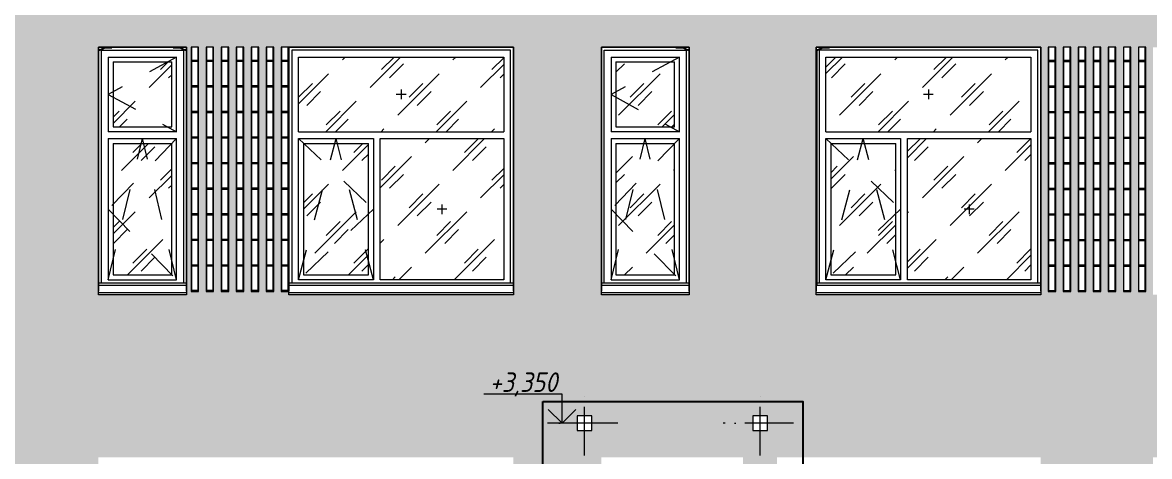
# Model space of a CAD drawing. Header units: millimetres. Extents: x 3914 to 319671, y -18248 to 19136.
# Drawn here: x 141296 to 152837, y 3011 to 7454 of the extents above; entities that cross this region are included whole.
import ezdxf

# ---------------------------------------------------------------- set-up
doc = ezdxf.new("R2010")
doc.units = ezdxf.units.MM
doc.linetypes.add('50_200_ШТРИХ_1Т_ш5_п1_п1_', pattern=[700, 500, -100, 0, -100])
doc.linetypes.add('Штрих', pattern=[635, 317.5, -317.5])
for name, color, linetype, lineweight in [('A-DETL-2', 7, 'Continuous', 5), ('A-DETL-CNTR', 7, '50_200_ШТРИХ_1Т_ш5_п1_п1_', 9), ('A-GENM', 7, 'Continuous', 9), ('A-GLAZ', 7, 'Continuous', 9), ('A-GLAZ-1', 7, 'Continuous', 5), ('A-GLAZ-2', 7, 'Штрих', 5), ('A-WALL', 7, 'Continuous', 5), ('A-WALL-PATT', 7, 'Continuous', 5), ('G-ANNO-DIMS', 7, 'Continuous', 9), ('G-ANNO-DIMS-1', 7, 'Continuous', 20), ('I-WALL', 7, 'Continuous', 5)]:
    doc.layers.add(name, color=color, linetype=linetype, lineweight=lineweight)
doc.styles.add('ISOCPEUR_I_3', font='isocpeui.ttf', dxfattribs={"width": 0.9, "height": 200})
pattern_1 = [(45, (66990.3, 100), (-282.8427, 282.8427), [200, -600]), (45, (66790.3, 0), (-282.8427, 282.8427), [600, -200]), (45, (67190.3, -100), (-282.8427, 282.8427), [200, -600])]

# ---------------------------------------------------------------- blocks, each defined once
blk = doc.blocks.new('Окно_СКБ_1Ст_БезПР - ОК-6__л__900х2500_h_ с форточкой_Вестибюль_ залы ДОО-V55-АР2_ТР1_Фасад 1-___')
at = {"layer": 'A-GLAZ-1'}
h = blk.add_hatch(dxfattribs=at)
h.set_pattern_fill('FP_27', color=256, style=0, pattern_type=2)
h.set_pattern_definition(pattern_1)
h.paths.add_polyline_path([(108780, 6385), (108780, 7050), (108180, 7050), (108180, 6385), (108613, 6385)], flags=0)
h = blk.add_hatch(dxfattribs=at)
h.set_pattern_fill('FP_27', color=256, style=0, pattern_type=2)
h.set_pattern_definition(pattern_1)
h.paths.add_polyline_path([(108180, 4870), (108780, 4870), (108780, 6215), (108180, 6215), (108180, 5405)], flags=0)
for p, q in [((108030, 7200), (108030, 4703)), ((108930, 7200), (108030, 7200)), ((108060, 4785), (108060, 7170)), ((108060, 7170), (108900, 7170)), ((108900, 7170), (108900, 4785)), ((108930, 4703), (108930, 7200)), ((108130, 7100), (108130, 6335)), ((108130, 7100), (108830, 7100)), ((108180, 7050), (108180, 6385)), ((108180, 7050), (108780, 7050)), ((108780, 6385), (108780, 7050)), ((108830, 6335), (108830, 7100)), ((108180, 6385), (108780, 6385)), ((108830, 6335), (108130, 6335)), ((108130, 6265), (108130, 4820)), ((108130, 6265), (108830, 6265)), ((108830, 4820), (108830, 6265)), ((108180, 6215), (108180, 4870)), ((108180, 6215), (108780, 6215)), ((108780, 4870), (108780, 6215)), ((108180, 4870), (108780, 4870)), ((108130, 4820), (108830, 4820))]:
    blk.add_line(p, q, dxfattribs=at)
at = {"layer": 'A-GLAZ-2'}
for p, q in [((108830, 7100), (108130, 6717)), ((108130, 6717), (108830, 6335)), ((108130, 4820), (108480, 6265)), ((108830, 6265), (108130, 5543)), ((108830, 4820), (108480, 6265)), ((108130, 5543), (108830, 4820))]:
    blk.add_line(p, q, dxfattribs=at)
blk = doc.blocks.new('Окно_СКБ_2Ст_Фрамуга сверху_БезПР - ОК-7__л__2300х2500_h__Вестибюль_ залы ДОО ДУ-V80-АР2_ТР1_Фасад 1-___')
at = {"layer": 'A-GLAZ-1'}
h = blk.add_hatch(dxfattribs=at)
h.set_pattern_fill('FP_27', color=256, style=0, pattern_type=2)
h.set_pattern_definition(pattern_1)
h.paths.add_polyline_path([(105695, 6335), (107030, 6335), (107030, 7100), (104930, 7100), (104930, 6335)], flags=0)
h = blk.add_hatch(dxfattribs=at)
h.set_pattern_fill('FP_27', color=256, style=0, pattern_type=2)
h.set_pattern_definition(pattern_1)
h.paths.add_polyline_path([(107030, 4820), (107030, 6265), (105765, 6265), (105765, 4820), (106918, 4820)], flags=0)
h = blk.add_hatch(dxfattribs=at)
h.set_pattern_fill('FP_27', color=256, style=0, pattern_type=2)
h.set_pattern_definition(pattern_1)
h.paths.add_polyline_path([(105645, 4870), (105645, 6215), (104980, 6215), (104980, 4870)], flags=0)
for p, q in [((104830, 7200), (104830, 4703)), ((107130, 7200), (104830, 7200)), ((104860, 7170), (104860, 4785)), ((107100, 7170), (104860, 7170)), ((107100, 4785), (107100, 7170)), ((107130, 4703), (107130, 7200)), ((104930, 6335), (104930, 7100)), ((104930, 7100), (107030, 7100)), ((107030, 7100), (107030, 6335)), ((104930, 6335), (107030, 6335)), ((104930, 4820), (104930, 6265)), ((104930, 6265), (105695, 6265)), ((105695, 6265), (105695, 4820)), ((105765, 4820), (105765, 6265)), ((105765, 6265), (107030, 6265)), ((107030, 6265), (107030, 4820)), ((104980, 6215), (104980, 4870)), ((104980, 6215), (105645, 6215)), ((105645, 4870), (105645, 6215)), ((104980, 4870), (105645, 4870)), ((105695, 4820), (104930, 4820)), ((107030, 4820), (105765, 4820))]:
    blk.add_line(p, q, dxfattribs=at)
at = {"layer": 'A-GLAZ-2'}
for p, q in [((106030, 6718), (105930, 6718)), ((105980, 6767), (105980, 6668)), ((104930, 4820), (105313, 6265)), ((104930, 6265), (105695, 5543)), ((105695, 4820), (105313, 6265)), ((105695, 5543), (104930, 4820)), ((106448, 5543), (106348, 5543)), ((106398, 5592), (106398, 5493))]:
    blk.add_line(p, q, dxfattribs=at)
blk = doc.blocks.new('Окно_СКБ_1Ст_БезПР - ОК-6__л__900х2500_h_ с форточкой_Вестибюль_ залы ДОО-V83-АР2_ТР1_Фасад 1-___')
at = {"layer": 'A-GLAZ-1'}
h = blk.add_hatch(dxfattribs=at)
h.set_pattern_fill('FP_27', color=256, style=0, pattern_type=2)
h.set_pattern_definition(pattern_1)
h.paths.add_polyline_path([(103250, 6385), (103630, 6385), (103630, 7050), (103030, 7050), (103030, 6385)], flags=0)
h = blk.add_hatch(dxfattribs=at)
h.set_pattern_fill('FP_27', color=256, style=0, pattern_type=2)
h.set_pattern_definition(pattern_1)
h.paths.add_polyline_path([(103630, 4870), (103630, 6215), (103030, 6215), (103030, 4870), (103250, 4870)], flags=0)
for p, q in [((102880, 7200), (102880, 4703)), ((103780, 7200), (102880, 7200)), ((102910, 4785), (102910, 7170)), ((102910, 7170), (103750, 7170)), ((103750, 7170), (103750, 4785)), ((103780, 4703), (103780, 7200)), ((102980, 7100), (102980, 6335)), ((102980, 7100), (103680, 7100)), ((103030, 7050), (103030, 6385)), ((103030, 7050), (103630, 7050)), ((103630, 6385), (103630, 7050)), ((103680, 6335), (103680, 7100)), ((103030, 6385), (103630, 6385)), ((103680, 6335), (102980, 6335)), ((102980, 6265), (102980, 4820)), ((102980, 6265), (103680, 6265)), ((103680, 4820), (103680, 6265)), ((103030, 6215), (103030, 4870)), ((103030, 6215), (103630, 6215)), ((103630, 4870), (103630, 6215)), ((103030, 4870), (103630, 4870)), ((102980, 4820), (103680, 4820))]:
    blk.add_line(p, q, dxfattribs=at)
at = {"layer": 'A-GLAZ-2'}
for p, q in [((103680, 7100), (102980, 6718)), ((102980, 6718), (103680, 6335)), ((102980, 4820), (103330, 6265)), ((103680, 6265), (102980, 5543)), ((103680, 4820), (103330, 6265)), ((102980, 5543), (103680, 4820))]:
    blk.add_line(p, q, dxfattribs=at)
blk = doc.blocks.new('Окно_СКБ_2Ст_Фрамуга сверху_БезПР - ОК-7__л__2300х2500_h__Вестибюль_ залы ДОО ДУ-V86-АР2_ТР1_Фасад 1-___')
at = {"layer": 'A-GLAZ-1'}
h = blk.add_hatch(dxfattribs=at)
h.set_pattern_fill('FP_27', color=256, style=0, pattern_type=2)
h.set_pattern_definition(pattern_1)
h.paths.add_polyline_path([(111165, 6335), (112430, 6335), (112430, 7100), (110330, 7100), (110330, 6335), (111095, 6335)], flags=0)
h = blk.add_hatch(dxfattribs=at)
h.set_pattern_fill('FP_27', color=256, style=0, pattern_type=2)
h.set_pattern_definition(pattern_1)
h.paths.add_polyline_path([(111165, 4820), (112430, 4820), (112430, 6265), (111165, 6265), (111165, 4826)], flags=0)
h = blk.add_hatch(dxfattribs=at)
h.set_pattern_fill('FP_27', color=256, style=0, pattern_type=2)
h.set_pattern_definition(pattern_1)
h.paths.add_polyline_path([(110380, 4870), (111045, 4870), (111045, 6215), (110380, 6215), (110380, 5535)], flags=0)
for p, q in [((110230, 7200), (110230, 4703)), ((112530, 7200), (110230, 7200)), ((110260, 7170), (110260, 4785)), ((112500, 7170), (110260, 7170)), ((112500, 4785), (112500, 7170)), ((112530, 4703), (112530, 7200)), ((110330, 6335), (110330, 7100)), ((110330, 7100), (112430, 7100)), ((112430, 7100), (112430, 6335)), ((110330, 6335), (112430, 6335)), ((110330, 4820), (110330, 6265)), ((110330, 6265), (111095, 6265)), ((111095, 6265), (111095, 4820)), ((111165, 4820), (111165, 6265)), ((111165, 6265), (112430, 6265)), ((112430, 6265), (112430, 4820)), ((110380, 6215), (110380, 4870)), ((110380, 6215), (111045, 6215)), ((111045, 4870), (111045, 6215)), ((110380, 4870), (111045, 4870)), ((111095, 4820), (110330, 4820)), ((112430, 4820), (111165, 4820))]:
    blk.add_line(p, q, dxfattribs=at)
at = {"layer": 'A-GLAZ-2'}
for p, q in [((111430, 6718), (111330, 6718)), ((111380, 6767), (111380, 6668)), ((110330, 4820), (110712, 6265)), ((110330, 6265), (111095, 5543)), ((111095, 4820), (110712, 6265)), ((111095, 5543), (110330, 4820)), ((111847, 5543), (111747, 5543)), ((111797, 5592), (111797, 5493))]:
    blk.add_line(p, q, dxfattribs=at)
blk = doc.blocks.new('Фахверк_Влож_Полоса верхняя - Полоса верхняя_Фахверка-V126-АР2_ТР1_Фасад 1-___')
at = {"layer": 'A-GENM'}
for p, q in [((110245, 7175), (110230, 7175)), ((110236, 7170), (110246, 7170)), ((110296, 7200), (110245, 7175)), ((110246, 7170), (110297, 7195)), ((110297, 7195), (110366, 7195)), ((110366, 7195), (110366, 7200))]:
    blk.add_line(p, q, dxfattribs=at)
blk = doc.blocks.new('Фахверк_Влож_Уголок - Уголок_Фахверка-V125-АР2_ТР1_Фасад 1-___')
at = {"layer": 'A-GENM'}
for p, q in [((119330, 7170), (119336, 7170)), ((119336, 7170), (119336, 4759))]:
    blk.add_line(p, q, dxfattribs=at)
blk = doc.blocks.new('Фахверк_Влож_Полоса верхняя - Полоса верхняя_Фахверка-V114-АР2_ТР1_Фасад 1-___')
at = {"layer": 'A-GENM'}
for p, q in [((102895, 2975), (102880, 2975)), ((102880, 2970), (102896, 2970)), ((102946, 3000), (102895, 2975)), ((102896, 2970), (102947, 2995)), ((102947, 2995), (103016, 2995)), ((103016, 2995), (103016, 3000))]:
    blk.add_line(p, q, dxfattribs=at)
blk = doc.blocks.new('Фахверк_Влож_Полоса верхняя - Полоса верхняя_Фахверка-V111-АР2_ТР1_Фасад 1-___')
at = {"layer": 'A-GENM'}
for p, q in [((96944, 3000), (96944, 2995)), ((96944, 2995), (97013, 2995)), ((97013, 2995), (97064, 2970)), ((97065, 2975), (97014, 3000)), ((97064, 2970), (97080, 2970)), ((97080, 2975), (97065, 2975))]:
    blk.add_line(p, q, dxfattribs=at)
blk = doc.blocks.new('WNW_Отлив - Отлив_металлический-V187-АР2_ТР1_Фасад 1-___')
at = {"layer": 'A-GLAZ-1'}
for p, q in [((67060, 9285), (66160, 9285)), ((67060, 9260), (66160, 9260)), ((66160, 9191), (66160, 9203)), ((66160, 9166), (66160, 9191)), ((66160, 9191), (67060, 9191)), ((67060, 9166), (66160, 9166)), ((67060, 9203), (67060, 9191)), ((67060, 9191), (67060, 9166))]:
    blk.add_line(p, q, dxfattribs=at)
blk = doc.blocks.new('WNW_Отлив - Отлив_металлический-V210-АР2_ТР1_Фасад 1-___')
at = {"layer": 'A-GLAZ-1'}
for p, q in [((99030, 4785), (96730, 4785)), ((99030, 4760), (96730, 4760)), ((96730, 4691), (96730, 4703)), ((96730, 4666), (96730, 4691)), ((96730, 4691), (99030, 4691)), ((99030, 4666), (96730, 4666)), ((99030, 4703), (99030, 4691)), ((99030, 4691), (99030, 4666))]:
    blk.add_line(p, q, dxfattribs=at)
blk = doc.blocks.new('WNW_Отлив - Отлив_металлический-V213-АР2_ТР1_Фасад 1-___')
at = {"layer": 'A-GLAZ-1'}
for p, q in [((112530, 4785), (110236, 4785)), ((112530, 4760), (110236, 4760)), ((110230, 4691), (110230, 4703)), ((110230, 4666), (110230, 4691)), ((110230, 4691), (112530, 4691)), ((112530, 4666), (110230, 4666)), ((112530, 4703), (112530, 4691)), ((112530, 4691), (112530, 4666))]:
    blk.add_line(p, q, dxfattribs=at)
blk = doc.blocks.new('Высотные отметки - Стрелка_Верх-17668718-АР2_ТР1_Фасад 1-___')
at = {"layer": 'G-ANNO-DIMS'}
for p, q in [((-894, 12000), (-1694, 12000)), ((-894, 11700), (-894, 12000)), ((-743, 11700), (-1043, 11700))]:
    blk.add_line(p, q, dxfattribs=at)
at = {"layer": 'G-ANNO-DIMS-1'}
for q in [(-1036, 11841), (-753, 11841)]:
    blk.add_line((-894, 11700), q, dxfattribs=at)

msp = doc.modelspace()

# ---------------------------------------------------------------- hatches: boundary and pattern name
at = {"layer": 'A-WALL-PATT'}
h = msp.add_hatch(dxfattribs=at)
h.set_pattern_fill('FP_17', color=256, style=0, pattern_type=2)
h.set_pattern_definition([(180, (164523.65, 4271), (-2e-14, -154), [125, -137]), (90, (164523.65, 4206), (-262, 2e-14), [65, -89]), (180, (164523.65, 4206), (-2e-14, -154), [125, -137]), (90, (164535.65, 4206), (-262, 2e-14), [65, -89]), (180, (164660.65, 4206), (-2e-14, -154), [125, -137]), (180, (164660.65, 4271), (-2e-14, -154), [125, -137]), (90, (164404.65, 4283), (-262, 2e-14), [65, -89]), (90, (164654.65, 4283), (-262, 2e-14), [65, -89]), (0, (164404.65, 4283), (0, -154), [250, -12]), (0, (164404.65, 4348), (0, -154), [250, -12])])
h.paths.add_polyline_path([(128303.7, 4200), (164273.7, 4200), (164273.7, 8400), (128303.7, 8400), (128303.7, 4622.4)], flags=0)
h.paths.add_polyline_path([(152873.7, 4666), (152873.7, 4700), (151723.7, 4700), (151723.7, 4666), (149423.7, 4667), (149423.7, 7200), (153773.7, 7200), (153773.7, 4666), (153169.8, 4666)], flags=0)
h.paths.add_polyline_path([(148123.7, 4666), (147223.7, 4667), (147223.7, 7200), (148123.7, 7200), (148123.7, 4667)], flags=0)
h.paths.add_polyline_path([(134426.9, 4666), (131923.7, 4667), (131923.7, 7200), (134873.7, 7200), (134873.7, 4666), (134782.7, 4666)], flags=0)
h.paths.add_polyline_path([(162923.7, 4666), (162023.7, 4667), (162023.7, 7200), (162923.7, 7200), (162923.7, 4667)], flags=0)
h.paths.add_polyline_path([(161223.7, 4666), (158523.7, 4667), (158523.7, 7200), (161223.7, 7200), (161223.7, 4667)], flags=0)
h.paths.add_polyline_path([(139123.7, 4666), (139123.7, 4700), (138223.7, 4700), (138223.7, 4666), (135923.7, 4667), (135923.7, 7200), (140023.7, 7200), (140023.7, 4666), (139226.7, 4666)], flags=0)
h.paths.add_polyline_path([(130931.9, 4666), (130223.7, 4667), (130223.7, 7200), (131123.7, 7200), (131123.7, 4666)], flags=0)
h.paths.add_polyline_path([(142954.7, 4666), (142073.7, 4667), (142073.7, 7200), (146323.7, 7200), (146323.7, 4666), (144023.7, 4667), (144023.1, 4700), (142973.7, 4700), (142973.7, 4666)], flags=0)
h.paths.add_polyline_path([(157123.7, 4666), (154823.7, 4667), (154823.7, 7200), (157123.7, 7200), (157123.7, 4667)], flags=0)
h = msp.add_hatch(dxfattribs=at)
h.set_pattern_fill('FP_87', color=256, style=0, pattern_type=2)
h.set_pattern_definition([(270, (140486.41, 32341.24), (154, 9e-15), [125, -137]), (180, (140551.4, 32341.24), (3e-14, -262), [65, -89]), (270, (140551.41, 32341.24), (154, 9e-15), [125, -137]), (180, (140551.4, 32353.24), (3e-14, -262), [65, -89]), (270, (140551.41, 32478.24), (154, 9e-15), [125, -137]), (270, (140486.41, 32478.24), (154, 9e-15), [125, -137]), (180, (140474.4, 32222.24), (3e-14, -262), [65, -89]), (180, (140474.4, 32472.24), (3e-14, -262), [65, -89]), (90, (140474.41, 32222.24), (154, -9e-15), [250, -12]), (90, (140409.41, 32222.24), (154, -9e-15), [250, -12])])
h.paths.add_polyline_path([(152723.7, 4700), (152723.7, 7200), (152646.7, 7200), (152646.7, 4700)], flags=0)
h.paths.add_polyline_path([(152800.7, 4700), (152873.7, 4700), (152873.7, 7200), (152800.7, 7200), (152800.7, 4702.5)], flags=0)
h.paths.add_polyline_path([(152569.7, 4700), (152569.7, 7200), (152492.7, 7200), (152492.7, 4700)], flags=0)
h.paths.add_polyline_path([(152415.7, 4700), (152415.7, 7200), (152338.7, 7200), (152338.7, 4700), (152403.7, 4700)], flags=0)
h.paths.add_polyline_path([(152261.7, 4700), (152261.7, 7200), (152184.7, 7200), (152184.7, 4700)], flags=0)
h.paths.add_polyline_path([(152107.7, 4700), (152107.7, 7200), (152030.7, 7200), (152030.7, 4700)], flags=0)
h.paths.add_polyline_path([(151953.7, 4700), (151953.7, 7200), (151876.7, 7200), (151876.7, 4700)], flags=0)
h.paths.add_polyline_path([(151799.7, 4700), (151799.7, 7200), (151723.7, 7200), (151723.7, 4700)], flags=0)
h.paths.add_polyline_path([(142973.7, 4700), (143022.1, 4700), (143022.1, 7200), (142973.7, 7200), (142973.7, 4702.5)], flags=0)
h.paths.add_polyline_path([(143099.1, 4700), (143176.1, 4700), (143176.1, 7200), (143099.1, 7200), (143099.1, 6186.7)], flags=0)
h.paths.add_polyline_path([(143253.1, 4700), (143330.1, 4700), (143330.1, 7200), (143253.1, 7200), (143253.1, 6186.7)], flags=0)
h.paths.add_polyline_path([(143407.1, 4700), (143484.1, 4700), (143484.1, 7200), (143407.1, 7200), (143407.1, 6167.9)], flags=0)
h.paths.add_polyline_path([(143561.1, 4700), (143638.1, 4700), (143638.1, 7200), (143561.1, 7200), (143561.1, 5801.3)], flags=0)
h.paths.add_polyline_path([(143792.1, 4700), (143792.1, 7200), (143715.1, 7200), (143715.1, 4700)], flags=0)
h.paths.add_polyline_path([(143869.1, 4700), (143946.1, 4700), (143946.1, 7200), (143869.1, 7200), (143869.1, 5067.9)], flags=0)
h.paths.add_polyline_path([(138787.4, 4700), (138864.4, 4700), (138864.4, 7200), (138787.4, 7200), (138787.4, 5404.6)], flags=0)
h.paths.add_polyline_path([(138223.7, 4700), (138248.4, 4700), (138248.4, 7200), (138223.7, 7200), (138223.7, 4702.5)], flags=0)
h.paths.add_polyline_path([(139095.4, 4700), (139123.7, 4700), (139123.7, 7200), (139095.4, 7200), (139095.4, 4702.5)], flags=0)
h.paths.add_polyline_path([(139018.4, 4700), (139018.4, 7200), (138941.4, 7200), (138941.4, 4700)], flags=0)
h.paths.add_polyline_path([(138325.4, 4700), (138402.4, 4700), (138402.4, 7200), (138325.4, 7200), (138325.4, 5404.6)], flags=0)
h.paths.add_polyline_path([(138479.4, 4700), (138556.4, 4700), (138556.4, 7200), (138479.4, 7200), (138479.4, 5404.6)], flags=0)
h.paths.add_polyline_path([(138633.4, 4700), (138710.4, 4700), (138710.4, 7200), (138633.4, 7200), (138633.4, 5404.6)], flags=0)
h = msp.add_hatch(dxfattribs=at)
h.set_pattern_fill('FP_80', color=256, style=0, pattern_type=2)
h.set_pattern_definition([(270, (146339, 6923.18), (154, 9e-15), [125, -137]), (180, (146404, 6923.18), (-3e-14, -262), [65, -89]), (270, (146404, 6923.18), (154, 9e-15), [125, -137]), (180, (146404, 6935.18), (-3e-14, -262), [65, -89]), (270, (146404, 7060.18), (154, 9e-15), [125, -137]), (270, (146339, 7060.18), (154, 9e-15), [125, -137]), (180, (146327, 6804.18), (-3e-14, -262), [65, -89]), (180, (146327, 7054.18), (-3e-14, -262), [65, -89]), (90, (146327, 6804.18), (154, -9e-15), [250, -12]), (90, (146262, 6804.18), (154, -9e-15), [250, -12])])
h.paths.add_polyline_path([(143561.1, 4700), (143561.1, 7200), (143484.1, 7200), (143484.1, 4700)], flags=0)
h.paths.add_polyline_path([(143976.3, 4700), (144023.1, 4700), (144023.1, 7200), (143946.1, 7200), (143946.1, 4700)], flags=0)
h.paths.add_polyline_path([(143099.1, 4700), (143099.1, 7200), (143022.1, 7200), (143022.1, 4700)], flags=0)
h.paths.add_polyline_path([(143869.1, 4700), (143869.1, 7200), (143792.1, 7200), (143792.1, 4700)], flags=0)
h.paths.add_polyline_path([(143715.1, 4700), (143715.1, 7200), (143638.1, 7200), (143638.1, 4700)], flags=0)
h.paths.add_polyline_path([(143253.1, 4700), (143253.1, 7200), (143176.1, 7200), (143176.1, 4700)], flags=0)
h.paths.add_polyline_path([(143407.1, 4700), (143407.1, 7200), (143330.1, 7200), (143330.1, 4700)], flags=0)
h = msp.add_hatch(dxfattribs=at)
h.set_pattern_fill('FP_83', color=256, style=0, pattern_type=2)
h.set_pattern_definition([(270, (155116.53, 6920.68), (154, 9e-15), [125, -137]), (180, (155181.53, 6920.68), (-3e-14, -262), [65, -89]), (270, (155181.53, 6920.68), (154, 9e-15), [125, -137]), (180, (155181.53, 6932.68), (-3e-14, -262), [65, -89]), (270, (155181.53, 7057.68), (154, 9e-15), [125, -137]), (270, (155116.53, 7057.68), (154, 9e-15), [125, -137]), (180, (155104.53, 6801.68), (-3e-14, -262), [65, -89]), (180, (155104.53, 7051.68), (-3e-14, -262), [65, -89]), (90, (155104.53, 6801.68), (154, -9e-15), [250, -12]), (90, (155039.53, 6801.68), (154, -9e-15), [250, -12])])
h.paths.add_polyline_path([(152184.7, 4700), (152184.7, 7200), (152107.7, 7200), (152107.7, 4700)], flags=0)
h.paths.add_polyline_path([(152030.7, 4700), (152030.7, 7200), (151953.7, 7200), (151953.7, 4700)], flags=0)
h.paths.add_polyline_path([(151876.7, 4700), (151876.7, 7200), (151799.7, 7200), (151799.7, 4700)], flags=0)
h.paths.add_polyline_path([(152338.7, 4700), (152338.7, 7200), (152261.7, 7200), (152261.7, 4700)], flags=0)
h.paths.add_polyline_path([(152646.7, 4700), (152646.7, 7200), (152569.7, 7200), (152569.7, 4700)], flags=0)
h.paths.add_polyline_path([(152492.7, 4700), (152492.7, 7200), (152415.7, 7200), (152415.7, 4700)], flags=0)
h.paths.add_polyline_path([(152800.7, 4700), (152800.7, 7200), (152723.7, 7200), (152723.7, 4700)], flags=0)
h = msp.add_hatch(dxfattribs=at)
h.set_pattern_fill('FP_14', color=256, style=0, pattern_type=2)
h.set_pattern_definition([(180, (164523.65, 71), (-2e-14, -154), [125, -137]), (90, (164523.65, 6), (-262, 2e-14), [65, -89]), (180, (164523.65, 6), (-2e-14, -154), [125, -137]), (90, (164535.65, 6), (-262, 2e-14), [65, -89]), (180, (164660.65, 6), (-2e-14, -154), [125, -137]), (180, (164660.65, 71), (-2e-14, -154), [125, -137]), (90, (164404.65, 83), (-262, 2e-14), [65, -89]), (90, (164654.65, 83), (-262, 2e-14), [65, -89]), (0, (164404.65, 83), (0, -154), [250, -12]), (0, (164404.65, 148), (0, -154), [250, -12])])
h.paths.add_polyline_path([(128303.7, 300), (147223.7, 300), (147223.7, 3000), (148673.7, 3000), (148673.7, 300), (158094.7, 300), (158094.7, 427.5), (158402.7, 427.5), (158402.7, 300), (164273.7, 300), (164273.7, 4200), (128303.7, 4200), (128303.7, 1493.9)])
h.paths.add_polyline_path([(158372.7, 392), (158372.7, 397.5), (158124.7, 397.5)], flags=17)
h.paths.add_polyline_path([(140023.7, 466), (137323.7, 467), (137323.7, 3000), (140023.7, 3000), (140023.7, 467)], flags=16)
h.paths.add_polyline_path([(156223.7, 466), (156223.7, 500), (155173.7, 500), (155173.7, 466), (152873.7, 467), (152873.7, 3000), (157123.7, 3000), (157123.7, 466), (156230.7, 466)], flags=16)
h.paths.add_polyline_path([(132055.3, 466), (131923.7, 467), (131923.7, 500), (131123.7, 500), (131123.7, 466), (130223.7, 467), (130223.7, 3000), (136273.7, 3000), (136273.7, 466), (133973.7, 467), (133973.7, 500), (132823.7, 500), (132823.7, 466)], flags=16)
h.paths.add_polyline_path([(159298.9, 466), (158523.7, 467), (158523.7, 3000), (162723.7, 3000), (162723.7, 466), (160423.7, 467), (160423.7, 500), (159423.7, 500), (159423.7, 466)], flags=16)
h.paths.add_polyline_path([(146323.7, 466), (145423.7, 467), (145423.7, 500), (144373.7, 500), (144373.7, 466), (142073.7, 467), (142073.7, 3000), (146323.7, 3000), (146323.7, 467)], flags=16)
h.paths.add_polyline_path([(150823.7, 466), (149023.7, 467), (149023.7, 3000), (151723.7, 3000), (151723.7, 466), (151205.2, 466)], flags=16)
h.paths.add_polyline_path([(148923.7, 3275), (148773.7, 3275), (148773.7, 3425), (148923.7, 3425)], flags=16)
h.paths.add_polyline_path([(146974.8, 3275), (146974.8, 3425), (147124.8, 3425), (147124.8, 3275)], flags=16)

# ---------------------------------------------------------------- linework, layer by layer
at = {"color": 1}
msp.add_lwpolyline([(146623.7, 3574.5), (149288, 3574.5), (149288, 2507.5), (146623.7, 2507.5)], close=True, dxfattribs=at)
at = {"layer": 'A-DETL-2'}
for p, q in [((147124.8, 3425), (146974.8, 3425)), ((146974.8, 3425), (146974.8, 3275)), ((147124.8, 3275), (147124.8, 3425)), ((148923.7, 3425), (148773.7, 3425)), ((148773.7, 3425), (148773.7, 3275)), ((148923.7, 3275), (148923.7, 3425)), ((146974.8, 3275), (147124.8, 3275)), ((148773.7, 3275), (148923.7, 3275))]:
    msp.add_line(p, q, dxfattribs=at)
at = {"layer": 'A-DETL-CNTR'}
for p, q in [((147049.8, 3020), (147049.8, 3660)), ((148848.7, 3020), (148848.7, 3660)), ((147393.9, 3350), (146673.9, 3350)), ((149192.8, 3350), (148472.8, 3350))]:
    msp.add_line(p, q, dxfattribs=at)
at = {"layer": 'A-WALL'}
for p, q in [((142073.7, 7200), (142973.7, 7200)), ((142073.7, 4702.5), (142073.7, 7200)), ((142973.7, 7200), (142973.7, 4702.5)), ((144023.7, 7200), (146323.7, 7200)), ((144023.7, 4702.5), (144023.7, 7200)), ((146323.7, 7200), (146323.7, 4702.5)), ((147223.7, 7200), (148123.7, 7200)), ((147223.7, 4702.5), (147223.7, 7200)), ((148123.7, 7200), (148123.7, 4702.5)), ((149423.7, 7200), (151723.7, 7200)), ((149423.7, 4702.5), (149423.7, 7200)), ((151723.7, 7200), (151723.7, 4702.5))]:
    msp.add_line(p, q, dxfattribs=at)
at = {"layer": 'G-ANNO-DIMS'}
msp.add_line((147294.2, 3350), (146820.7, 3350), dxfattribs=at)
at = {"layer": 'I-WALL'}
for p, q in [((143099.1, 7200), (143022.1, 7200)), ((143022.1, 7200), (143022.1, 4700)), ((143099.1, 4700), (143099.1, 7200)), ((143253.1, 7200), (143176.1, 7200)), ((143176.1, 7200), (143176.1, 4700)), ((143253.1, 4700), (143253.1, 7200)), ((143407.1, 7200), (143330.1, 7200)), ((143330.1, 7200), (143330.1, 4700)), ((143407.1, 4700), (143407.1, 7200)), ((143561.1, 7200), (143484.1, 7200)), ((143484.1, 7200), (143484.1, 4700)), ((143561.1, 4700), (143561.1, 7200)), ((143715.1, 7200), (143638.1, 7200)), ((143638.1, 7200), (143638.1, 4700)), ((143715.1, 4700), (143715.1, 7200)), ((143869.1, 7200), (143792.1, 7200)), ((143792.1, 7200), (143792.1, 4700)), ((143869.1, 4700), (143869.1, 7200)), ((144023.1, 7200), (143946.1, 7200)), ((143946.1, 7200), (143946.1, 4700)), ((144023.1, 4700), (144023.1, 7200)), ((151876.7, 7200), (151799.7, 7200)), ((151799.7, 7200), (151799.7, 4700)), ((151876.7, 4700), (151876.7, 7200)), ((152030.7, 7200), (151953.7, 7200)), ((151953.7, 7200), (151953.7, 4700)), ((152030.7, 4700), (152030.7, 7200)), ((152184.7, 7200), (152107.7, 7200)), ((152107.7, 7200), (152107.7, 4700)), ((152184.7, 4700), (152184.7, 7200)), ((152338.7, 7200), (152261.7, 7200)), ((152261.7, 7200), (152261.7, 4700)), ((152338.7, 4700), (152338.7, 7200)), ((152492.7, 7200), (152415.7, 7200)), ((152415.7, 7200), (152415.7, 4700)), ((152492.7, 4700), (152492.7, 7200)), ((152646.7, 7200), (152569.7, 7200)), ((152569.7, 7200), (152569.7, 4700)), ((152646.7, 4700), (152646.7, 7200)), ((152800.7, 7200), (152723.7, 7200)), ((152723.7, 7200), (152723.7, 4700)), ((152800.7, 4700), (152800.7, 7200)), ((143022.1, 4700), (143099.1, 4700)), ((143176.1, 4700), (143253.1, 4700)), ((143330.1, 4700), (143407.1, 4700)), ((143484.1, 4700), (143561.1, 4700)), ((143638.1, 4700), (143715.1, 4700)), ((143792.1, 4700), (143869.1, 4700)), ((143946.1, 4700), (144023.1, 4700)), ((151799.7, 4700), (151876.7, 4700)), ((151953.7, 4700), (152030.7, 4700)), ((152107.7, 4700), (152184.7, 4700)), ((152261.7, 4700), (152338.7, 4700)), ((152415.7, 4700), (152492.7, 4700)), ((152569.7, 4700), (152646.7, 4700)), ((152723.7, 4700), (152800.7, 4700))]:
    msp.add_line(p, q, dxfattribs=at)

# ---------------------------------------------------------------- block references
at = {"layer": 'A-GENM'}
for name, p in [('Фахверк_Влож_Полоса верхняя - Полоса верхняя_Фахверка-V114-АР2_ТР1_Фасад 1-___', (39193.7, 4200)), ('Фахверк_Влож_Полоса верхняя - Полоса верхняя_Фахверка-V111-АР2_ТР1_Фасад 1-___', (45893.7, 4200)), ('Фахверк_Влож_Полоса верхняя - Полоса верхняя_Фахверка-V111-АР2_ТР1_Фасад 1-___', (51043.7, 4200)), ('Фахверк_Влож_Полоса верхняя - Полоса верхняя_Фахверка-V126-АР2_ТР1_Фасад 1-___', (39193.7, 0)), ('Фахверк_Влож_Уголок - Уголок_Фахверка-V125-АР2_ТР1_Фасад 1-___', (30093.7, 0))]:
    msp.add_blockref(name, p, dxfattribs=at)
at = {"layer": 'A-GLAZ'}
for name, p in [('Окно_СКБ_1Ст_БезПР - ОК-6__л__900х2500_h_ с форточкой_Вестибюль_ залы ДОО-V83-АР2_ТР1_Фасад 1-___', (39193.7, 0)), ('Окно_СКБ_2Ст_Фрамуга сверху_БезПР - ОК-7__л__2300х2500_h__Вестибюль_ залы ДОО ДУ-V80-АР2_ТР1_Фасад 1-___', (39193.7, 0)), ('Окно_СКБ_1Ст_БезПР - ОК-6__л__900х2500_h_ с форточкой_Вестибюль_ залы ДОО-V55-АР2_ТР1_Фасад 1-___', (39193.7, 0)), ('Окно_СКБ_2Ст_Фрамуга сверху_БезПР - ОК-7__л__2300х2500_h__Вестибюль_ залы ДОО ДУ-V86-АР2_ТР1_Фасад 1-___', (39193.7, 0)), ('WNW_Отлив - Отлив_металлический-V187-АР2_ТР1_Фасад 1-___', (75913.7, -4500)), ('WNW_Отлив - Отлив_металлический-V210-АР2_ТР1_Фасад 1-___', (47293.7, 0)), ('WNW_Отлив - Отлив_металлический-V187-АР2_ТР1_Фасад 1-___', (81063.7, -4500)), ('WNW_Отлив - Отлив_металлический-V213-АР2_ТР1_Фасад 1-___', (39193.7, 0))]:
    msp.add_blockref(name, p, dxfattribs=at)
at = {"layer": 'G-ANNO-DIMS'}
msp.add_blockref('Высотные отметки - Стрелка_Верх-17668718-АР2_ТР1_Фасад 1-___', (147715, -8350), dxfattribs=at)

# ---------------------------------------------------------------- texts
at = {"layer": 'G-ANNO-DIMS', "insert": (146080.2, 3871.3), "char_height": 200, "width": 841.377, "attachment_point": 1, "line_spacing_factor": 1.149209, "style": 'ISOCPEUR_I_3'}
msp.add_mtext('+3,350', dxfattribs=at)

doc.saveas('drawing.dxf')
